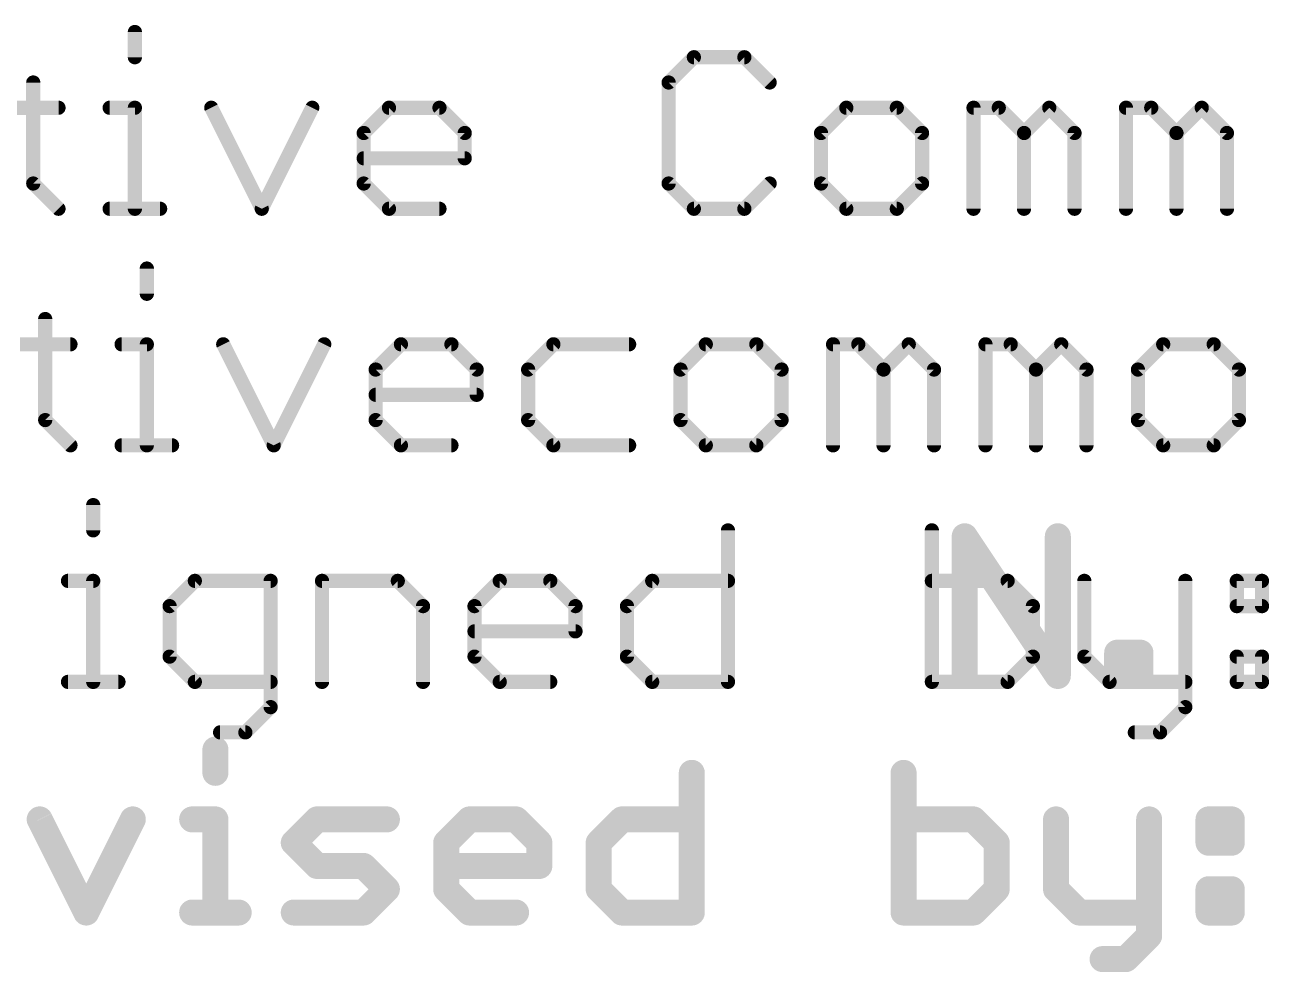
# Model space of a CAD drawing. Extents: x 0 to 108, y -18 to 20.
# Drawn here: x 37.55 to 50.91, y -18.28 to -8.11 of the extents above; entities that cross this region are included whole.
import ezdxf

# ---------------------------------------------------------------- set-up
doc = ezdxf.new("R2010")
doc.units = 0
doc.layers.add('51', color=53, linetype='CONTINUOUS')

msp = doc.modelspace()

# ---------------------------------------------------------------- linework, layer by layer
at = {"layer": '51'}
for points, const_width in [([(38.7262, -8.1856), (38.7262, -8.4568)], 0.1524), ([(44.7291, -8.4568), (44.458, -8.728)], 0.1524), ([(45.2715, -8.4568), (44.7291, -8.4568)], 0.1524), ([(45.5426, -8.728), (45.2715, -8.4568)], 0.1524), ([(37.6348, -8.728), (37.6348, -9.8126)], 0.1524), ([(44.458, -8.728), (44.458, -9.8126)], 0.1524), ([(37.3636, -8.9991), (37.906, -8.9991)], 0.1524), ([(38.4551, -8.9991), (38.7262, -8.9991)], 0.1524), ([(38.7262, -8.9991), (38.7262, -10.0838)], 0.1524), ([(39.5465, -8.9991), (40.0888, -10.0838)], 0.1524), ([(40.0888, -10.0838), (40.6312, -8.9991)], 0.1524), ([(41.1837, -9.2703), (41.4548, -8.9991)], 0.1524), ([(41.4548, -8.9991), (41.9972, -8.9991)], 0.1524), ([(41.9972, -8.9991), (42.2683, -9.2703)], 0.1524), ([(46.3663, -8.9991), (46.0951, -9.2703)], 0.1524), ([(46.9086, -8.9991), (46.3663, -8.9991)], 0.1524), ([(47.1798, -9.2703), (46.9086, -8.9991)], 0.1524), ([(47.7323, -10.0838), (47.7323, -8.9991)], 0.1524), ([(47.7323, -8.9991), (48.0035, -8.9991)], 0.1524), ([(48.0035, -8.9991), (48.2746, -9.2703)], 0.1524), ([(48.2746, -9.2703), (48.5458, -8.9991)], 0.1524), ([(48.5458, -8.9991), (48.817, -9.2703)], 0.1524), ([(49.3695, -10.0838), (49.3695, -8.9991)], 0.1524), ([(49.3695, -8.9991), (49.6406, -8.9991)], 0.1524), ([(49.6406, -8.9991), (49.9118, -9.2703)], 0.1524), ([(49.9118, -9.2703), (50.1829, -8.9991)], 0.1524), ([(50.1829, -8.9991), (50.4541, -9.2703)], 0.1524), ([(41.1837, -9.8126), (41.1837, -9.2703)], 0.1524), ([(42.2683, -9.2703), (42.2683, -9.5415)], 0.1524), ([(46.0951, -9.2703), (46.0951, -9.8126)], 0.1524), ([(47.1798, -9.8126), (47.1798, -9.2703)], 0.1524), ([(48.2746, -9.2703), (48.2746, -10.0838)], 0.1524), ([(48.817, -9.2703), (48.817, -10.0838)], 0.1524), ([(49.9118, -9.2703), (49.9118, -10.0838)], 0.1524), ([(50.4541, -9.2703), (50.4541, -10.0838)], 0.1524), ([(42.2683, -9.5415), (41.1837, -9.5415)], 0.1524), ([(37.6348, -9.8126), (37.906, -10.0838)], 0.1524), ([(41.4548, -10.0838), (41.1837, -9.8126)], 0.1524), ([(44.458, -9.8126), (44.7291, -10.0838)], 0.1524), ([(45.2715, -10.0838), (45.5426, -9.8126)], 0.1524), ([(46.0951, -9.8126), (46.3663, -10.0838)], 0.1524), ([(46.9086, -10.0838), (47.1798, -9.8126)], 0.1524), ([(38.4551, -10.0838), (38.9974, -10.0838)], 0.1524), ([(41.9972, -10.0838), (41.4548, -10.0838)], 0.1524), ([(44.7291, -10.0838), (45.2715, -10.0838)], 0.1524), ([(46.3663, -10.0838), (46.9086, -10.0838)], 0.1524), ([(38.8546, -10.7256), (38.8546, -10.9968)], 0.1524), ([(37.7632, -11.268), (37.7632, -12.3526)], 0.1524), ([(37.492, -11.5391), (38.0344, -11.5391)], 0.1524), ([(38.5835, -11.5391), (38.8546, -11.5391)], 0.1524), ([(38.8546, -11.5391), (38.8546, -12.6238)], 0.1524), ([(39.6749, -11.5391), (40.2172, -12.6238)], 0.1524), ([(40.2172, -12.6238), (40.7596, -11.5391)], 0.1524), ([(41.3121, -11.8103), (41.5832, -11.5391)], 0.1524), ([(41.5832, -11.5391), (42.1256, -11.5391)], 0.1524), ([(42.1256, -11.5391), (42.3967, -11.8103)], 0.1524), ([(43.2204, -11.5391), (42.9492, -11.8103)], 0.1524), ([(44.0339, -11.5391), (43.2204, -11.5391)], 0.1524), ([(44.8576, -11.5391), (44.5864, -11.8103)], 0.1524), ([(45.3999, -11.5391), (44.8576, -11.5391)], 0.1524), ([(45.671, -11.8103), (45.3999, -11.5391)], 0.1524), ([(46.2235, -12.6238), (46.2235, -11.5391)], 0.1524), ([(46.2235, -11.5391), (46.4947, -11.5391)], 0.1524), ([(46.4947, -11.5391), (46.7659, -11.8103)], 0.1524), ([(46.7659, -11.8103), (47.037, -11.5391)], 0.1524), ([(47.037, -11.5391), (47.3082, -11.8103)], 0.1524), ([(47.8607, -12.6238), (47.8607, -11.5391)], 0.1524), ([(47.8607, -11.5391), (48.1319, -11.5391)], 0.1524), ([(48.1319, -11.5391), (48.403, -11.8103)], 0.1524), ([(48.403, -11.8103), (48.6742, -11.5391)], 0.1524), ([(48.6742, -11.5391), (48.9454, -11.8103)], 0.1524), ([(49.769, -11.5391), (49.4979, -11.8103)], 0.1524), ([(50.3114, -11.5391), (49.769, -11.5391)], 0.1524), ([(50.5825, -11.8103), (50.3114, -11.5391)], 0.1524), ([(41.3121, -12.3526), (41.3121, -11.8103)], 0.1524), ([(42.3967, -11.8103), (42.3967, -12.0815)], 0.1524), ([(42.9492, -11.8103), (42.9492, -12.3526)], 0.1524), ([(44.5864, -11.8103), (44.5864, -12.3526)], 0.1524), ([(45.671, -12.3526), (45.671, -11.8103)], 0.1524), ([(46.7659, -11.8103), (46.7659, -12.6238)], 0.1524), ([(47.3082, -11.8103), (47.3082, -12.6238)], 0.1524), ([(48.403, -11.8103), (48.403, -12.6238)], 0.1524), ([(48.9454, -11.8103), (48.9454, -12.6238)], 0.1524), ([(49.4979, -11.8103), (49.4979, -12.3526)], 0.1524), ([(50.5825, -12.3526), (50.5825, -11.8103)], 0.1524), ([(42.3967, -12.0815), (41.3121, -12.0815)], 0.1524), ([(37.7632, -12.3526), (38.0344, -12.6238)], 0.1524), ([(41.5832, -12.6238), (41.3121, -12.3526)], 0.1524), ([(42.9492, -12.3526), (43.2204, -12.6238)], 0.1524), ([(44.5864, -12.3526), (44.8576, -12.6238)], 0.1524), ([(45.3999, -12.6238), (45.671, -12.3526)], 0.1524), ([(49.4979, -12.3526), (49.769, -12.6238)], 0.1524), ([(50.3114, -12.6238), (50.5825, -12.3526)], 0.1524), ([(38.5835, -12.6238), (39.1258, -12.6238)], 0.1524), ([(42.1256, -12.6238), (41.5832, -12.6238)], 0.1524), ([(43.2204, -12.6238), (44.0339, -12.6238)], 0.1524), ([(44.8576, -12.6238), (45.3999, -12.6238)], 0.1524), ([(49.769, -12.6238), (50.3114, -12.6238)], 0.1524), ([(38.2788, -13.2656), (38.2788, -13.5368)], 0.1524), ([(45.0952, -13.5368), (45.0952, -15.1638)], 0.1524), ([(47.2849, -13.5368), (47.2849, -15.1638)], 0.1524), ([(47.6377, -15.1003), (47.6377, -13.6004)], 0.2794), ([(47.6377, -13.6004), (48.6376, -15.1003)], 0.2794), ([(48.6376, -15.1003), (48.6376, -13.6004)], 0.2794), ([(38.0077, -14.0791), (38.2788, -14.0791)], 0.1524), ([(38.2788, -14.0791), (38.2788, -15.1638)], 0.1524), ([(39.3703, -14.0791), (39.0991, -14.3503)], 0.1524), ([(40.1838, -14.0791), (39.3703, -14.0791)], 0.1524), ([(40.1838, -15.435), (40.1838, -14.0791)], 0.1524), ([(40.7363, -15.1638), (40.7363, -14.0791)], 0.1524), ([(40.7363, -14.0791), (41.5498, -14.0791)], 0.1524), ([(41.5498, -14.0791), (41.8209, -14.3503)], 0.1524), ([(42.3734, -14.3503), (42.6446, -14.0791)], 0.1524), ([(42.6446, -14.0791), (43.1869, -14.0791)], 0.1524), ([(43.1869, -14.0791), (43.4581, -14.3503)], 0.1524), ([(44.0106, -14.3503), (44.2817, -14.0791)], 0.1524), ([(44.2817, -14.0791), (45.0952, -14.0791)], 0.1524), ([(48.0984, -14.0791), (47.2849, -14.0791)], 0.1524), ([(48.3695, -14.3503), (48.0984, -14.0791)], 0.1524), ([(48.922, -14.0791), (48.922, -14.8926)], 0.1524), ([(50.0067, -14.0791), (50.0067, -15.435)], 0.1524), ([(50.5592, -14.0791), (50.8304, -14.0791)], 0.1524), ([(50.5592, -14.3503), (50.5592, -14.0791)], 0.1524), ([(50.8304, -14.0791), (50.8304, -14.3503)], 0.1524), ([(39.0991, -14.3503), (39.0991, -14.8926)], 0.1524), ([(41.8209, -14.3503), (41.8209, -15.1638)], 0.1524), ([(42.3734, -14.8926), (42.3734, -14.3503)], 0.1524), ([(43.4581, -14.3503), (43.4581, -14.6215)], 0.1524), ([(44.0106, -14.8926), (44.0106, -14.3503)], 0.1524), ([(48.3695, -14.8926), (48.3695, -14.3503)], 0.1524), ([(50.8304, -14.3503), (50.5592, -14.3503)], 0.1524), ([(43.4581, -14.6215), (42.3734, -14.6215)], 0.1524), ([(39.0991, -14.8926), (39.3703, -15.1638)], 0.1524), ([(42.6446, -15.1638), (42.3734, -14.8926)], 0.1524), ([(44.2817, -15.1638), (44.0106, -14.8926)], 0.1524), ([(48.0984, -15.1638), (48.3695, -14.8926)], 0.1524), ([(48.922, -14.8926), (49.1932, -15.1638)], 0.1524), ([(49.2749, -15.1003), (49.2749, -14.8503)], 0.2794), ([(49.2749, -14.8503), (49.5248, -14.8503)], 0.2794), ([(49.5248, -14.8503), (49.5248, -15.1003)], 0.2794), ([(50.5592, -14.8926), (50.8304, -14.8926)], 0.1524), ([(50.5592, -15.1638), (50.5592, -14.8926)], 0.1524), ([(50.8304, -14.8926), (50.8304, -15.1638)], 0.1524), ([(49.5248, -15.1003), (49.2749, -15.1003)], 0.2794), ([(38.0077, -15.1638), (38.55, -15.1638)], 0.1524), ([(39.3703, -15.1638), (40.1838, -15.1638)], 0.1524), ([(43.1869, -15.1638), (42.6446, -15.1638)], 0.1524), ([(45.0952, -15.1638), (44.2817, -15.1638)], 0.1524), ([(47.2849, -15.1638), (48.0984, -15.1638)], 0.1524), ([(49.1932, -15.1638), (50.0067, -15.1638)], 0.1524), ([(50.8304, -15.1638), (50.5592, -15.1638)], 0.1524), ([(39.9126, -15.7061), (40.1838, -15.435)], 0.1524), ([(50.0067, -15.435), (49.7355, -15.7061)], 0.1524), ([(39.6414, -15.7061), (39.9126, -15.7061)], 0.1524), ([(49.7355, -15.7061), (49.4644, -15.7061)], 0.1524), ([(39.5911, -15.8904), (39.5911, -16.1404)], 0.2794), ([(44.7068, -16.1404), (44.7068, -17.6403)], 0.2794), ([(46.9812, -16.1404), (46.9812, -17.6403)], 0.2794), ([(37.704, -16.6404), (38.204, -17.6403)], 0.2794), ([(38.204, -17.6403), (38.7039, -16.6404)], 0.2794), ([(39.3412, -16.6404), (39.5911, -16.6404)], 0.2794), ([(39.5911, -16.6404), (39.5911, -17.6403)], 0.2794), ([(40.4326, -16.8904), (40.6826, -16.6404)], 0.2794), ([(40.6826, -16.6404), (41.4325, -16.6404)], 0.2794), ([(42.0698, -16.8904), (42.3197, -16.6404)], 0.2794), ([(42.3197, -16.6404), (42.8197, -16.6404)], 0.2794), ([(42.8197, -16.6404), (43.0697, -16.8904)], 0.2794), ([(43.7069, -16.8904), (43.9569, -16.6404)], 0.2794), ([(43.9569, -16.6404), (44.7068, -16.6404)], 0.2794), ([(47.7312, -16.6404), (46.9812, -16.6404)], 0.2794), ([(47.9811, -16.8904), (47.7312, -16.6404)], 0.2794), ([(48.6184, -16.6404), (48.6184, -17.3903)], 0.2794), ([(49.6183, -16.6404), (49.6183, -17.8903)], 0.2794), ([(50.2555, -16.6404), (50.5055, -16.6404)], 0.2794), ([(50.2555, -16.8904), (50.2555, -16.6404)], 0.2794), ([(50.5055, -16.6404), (50.5055, -16.8904)], 0.2794), ([(40.6826, -17.1403), (40.4326, -16.8904)], 0.2794), ([(42.0698, -17.3903), (42.0698, -16.8904)], 0.2794), ([(43.0697, -16.8904), (43.0697, -17.1403)], 0.2794), ([(43.7069, -17.3903), (43.7069, -16.8904)], 0.2794), ([(47.9811, -17.3903), (47.9811, -16.8904)], 0.2794), ([(50.5055, -16.8904), (50.2555, -16.8904)], 0.2794), ([(41.1825, -17.1403), (40.6826, -17.1403)], 0.2794), ([(41.4325, -17.3903), (41.1825, -17.1403)], 0.2794), ([(43.0697, -17.1403), (42.0698, -17.1403)], 0.2794), ([(41.1825, -17.6403), (41.4325, -17.3903)], 0.2794), ([(42.3197, -17.6403), (42.0698, -17.3903)], 0.2794), ([(43.9569, -17.6403), (43.7069, -17.3903)], 0.2794), ([(47.7312, -17.6403), (47.9811, -17.3903)], 0.2794), ([(48.6184, -17.3903), (48.8684, -17.6403)], 0.2794), ([(50.2555, -17.3903), (50.5055, -17.3903)], 0.2794), ([(50.2555, -17.6403), (50.2555, -17.3903)], 0.2794), ([(50.5055, -17.3903), (50.5055, -17.6403)], 0.2794), ([(39.3412, -17.6403), (39.8411, -17.6403)], 0.2794), ([(40.4326, -17.6403), (41.1825, -17.6403)], 0.2794), ([(42.8197, -17.6403), (42.3197, -17.6403)], 0.2794), ([(44.7068, -17.6403), (43.9569, -17.6403)], 0.2794), ([(46.9812, -17.6403), (47.7312, -17.6403)], 0.2794), ([(48.8684, -17.6403), (49.6183, -17.6403)], 0.2794), ([(50.5055, -17.6403), (50.2555, -17.6403)], 0.2794), ([(49.6183, -17.8903), (49.3683, -18.1403)], 0.2794), ([(49.3683, -18.1403), (49.1183, -18.1403)], 0.2794)]:
    msp.add_lwpolyline(points, dxfattribs=dict(at, const_width=const_width))
for points, const_width in [([(38.7643, -8.1856, 1), (38.6881, -8.1856)], 0.0762), ([(44.7291, -8.4187, 1), (44.7291, -8.4949)], 0.0762), ([(44.7561, -8.4838, 1), (44.7022, -8.4299)], 0.0762), ([(45.2984, -8.4299, 1), (45.2445, -8.4838)], 0.0762), ([(45.2715, -8.4949, 1), (45.2715, -8.4187)], 0.0762), ([(38.6881, -8.4568, 1), (38.7643, -8.4568)], 0.0762), ([(37.6729, -8.728, 1), (37.5967, -8.728)], 0.0762), ([(44.431, -8.701, 1), (44.4849, -8.7549)], 0.0762), ([(44.4961, -8.728, 1), (44.4199, -8.728)], 0.0762), ([(45.5157, -8.7549, 1), (45.5696, -8.701)], 0.0762), ([(37.906, -9.0372, 1), (37.906, -8.961)], 0.0762), ([(38.4551, -8.961, 1), (38.4551, -9.0372)], 0.0762), ([(38.7643, -8.9991, 1), (38.6881, -8.9991)], 0.0762), ([(38.7262, -9.0372, 1), (38.7262, -8.961)], 0.0762), ([(39.5806, -8.9821, 1), (39.5124, -9.0162)], 0.0762), ([(40.6652, -9.0162, 1), (40.5971, -8.9821)], 0.0762), ([(41.4548, -8.961, 1), (41.4548, -9.0372)], 0.0762), ([(41.4818, -9.0261, 1), (41.4279, -8.9722)], 0.0762), ([(42.0241, -8.9722, 1), (41.9702, -9.0261)], 0.0762), ([(41.9972, -9.0372, 1), (41.9972, -8.961)], 0.0762), ([(46.3663, -8.961, 1), (46.3663, -9.0372)], 0.0762), ([(46.3932, -9.0261, 1), (46.3394, -8.9722)], 0.0762), ([(46.9356, -8.9722, 1), (46.8817, -9.0261)], 0.0762), ([(46.9086, -9.0372, 1), (46.9086, -8.961)], 0.0762), ([(47.7704, -8.9991, 1), (47.6942, -8.9991)], 0.0762), ([(47.7323, -8.961, 1), (47.7323, -9.0372)], 0.0762), ([(48.0304, -8.9722, 1), (47.9765, -9.0261)], 0.0762), ([(48.0035, -9.0372, 1), (48.0035, -8.961)], 0.0762), ([(48.5727, -8.9722, 1), (48.5188, -9.0261)], 0.0762), ([(48.5727, -9.0261, 1), (48.5188, -8.9722)], 0.0762), ([(49.4076, -8.9991, 1), (49.3314, -8.9991)], 0.0762), ([(49.3695, -8.961, 1), (49.3695, -9.0372)], 0.0762), ([(49.6676, -8.9722, 1), (49.6137, -9.0261)], 0.0762), ([(49.6406, -9.0372, 1), (49.6406, -8.961)], 0.0762), ([(50.2099, -8.9722, 1), (50.156, -9.0261)], 0.0762), ([(50.2099, -9.0261, 1), (50.156, -8.9722)], 0.0762), ([(41.2218, -9.2703, 1), (41.1456, -9.2703)], 0.0762), ([(41.1567, -9.2434, 1), (41.2106, -9.2972)], 0.0762), ([(42.3064, -9.2703, 1), (42.2302, -9.2703)], 0.0762), ([(42.2414, -9.2972, 1), (42.2953, -9.2434)], 0.0762), ([(46.1332, -9.2703, 1), (46.057, -9.2703)], 0.0762), ([(46.0682, -9.2434, 1), (46.1221, -9.2972)], 0.0762), ([(47.2179, -9.2703, 1), (47.1417, -9.2703)], 0.0762), ([(47.1529, -9.2972, 1), (47.2067, -9.2434)], 0.0762), ([(48.3127, -9.2703, 1), (48.2365, -9.2703)], 0.0762), ([(48.2477, -9.2434, 1), (48.3016, -9.2972)], 0.0762), ([(48.2477, -9.2972, 1), (48.3016, -9.2434)], 0.0762), ([(48.8551, -9.2703, 1), (48.7789, -9.2703)], 0.0762), ([(48.79, -9.2972, 1), (48.8439, -9.2434)], 0.0762), ([(49.9499, -9.2703, 1), (49.8737, -9.2703)], 0.0762), ([(49.8848, -9.2434, 1), (49.9387, -9.2972)], 0.0762), ([(49.8848, -9.2972, 1), (49.9387, -9.2434)], 0.0762), ([(50.4922, -9.2703, 1), (50.416, -9.2703)], 0.0762), ([(50.4272, -9.2972, 1), (50.4811, -9.2434)], 0.0762), ([(41.1837, -9.5034, 1), (41.1837, -9.5796)], 0.0762), ([(42.2683, -9.5796, 1), (42.2683, -9.5034)], 0.0762), ([(42.2302, -9.5415, 1), (42.3064, -9.5415)], 0.0762), ([(37.6617, -9.7857, 1), (37.6079, -9.8396)], 0.0762), ([(41.2106, -9.7857, 1), (41.1567, -9.8396)], 0.0762), ([(44.4849, -9.7857, 1), (44.431, -9.8396)], 0.0762), ([(45.5696, -9.8396, 1), (45.5157, -9.7857)], 0.0762), ([(46.1221, -9.7857, 1), (46.0682, -9.8396)], 0.0762), ([(47.2067, -9.8396, 1), (47.1529, -9.7857)], 0.0762), ([(37.5967, -9.8126, 1), (37.6729, -9.8126)], 0.0762), ([(41.1456, -9.8126, 1), (41.2218, -9.8126)], 0.0762), ([(44.4199, -9.8126, 1), (44.4961, -9.8126)], 0.0762), ([(46.057, -9.8126, 1), (46.1332, -9.8126)], 0.0762), ([(47.1417, -9.8126, 1), (47.2179, -9.8126)], 0.0762), ([(37.879, -10.1107, 1), (37.9329, -10.0569)], 0.0762), ([(38.4551, -10.0457, 1), (38.4551, -10.1219)], 0.0762), ([(38.9974, -10.1219, 1), (38.9974, -10.0457)], 0.0762), ([(41.4548, -10.0457, 1), (41.4548, -10.1219)], 0.0762), ([(41.4279, -10.1107, 1), (41.4818, -10.0569)], 0.0762), ([(41.9972, -10.1219, 1), (41.9972, -10.0457)], 0.0762), ([(44.7291, -10.0457, 1), (44.7291, -10.1219)], 0.0762), ([(44.7022, -10.1107, 1), (44.7561, -10.0569)], 0.0762), ([(45.2445, -10.0569, 1), (45.2984, -10.1107)], 0.0762), ([(45.2715, -10.1219, 1), (45.2715, -10.0457)], 0.0762), ([(46.3663, -10.0457, 1), (46.3663, -10.1219)], 0.0762), ([(46.3394, -10.1107, 1), (46.3932, -10.0569)], 0.0762), ([(46.8817, -10.0569, 1), (46.9356, -10.1107)], 0.0762), ([(46.9086, -10.1219, 1), (46.9086, -10.0457)], 0.0762), ([(38.6881, -10.0838, 1), (38.7643, -10.0838)], 0.0762), ([(40.0548, -10.0668, 1), (40.1229, -10.1008)], 0.0762), ([(40.0548, -10.1008, 1), (40.1229, -10.0668)], 0.0762), ([(47.6942, -10.0838, 1), (47.7704, -10.0838)], 0.0762), ([(48.2365, -10.0838, 1), (48.3127, -10.0838)], 0.0762), ([(48.7789, -10.0838, 1), (48.8551, -10.0838)], 0.0762), ([(49.3314, -10.0838, 1), (49.4076, -10.0838)], 0.0762), ([(49.8737, -10.0838, 1), (49.9499, -10.0838)], 0.0762), ([(50.416, -10.0838, 1), (50.4922, -10.0838)], 0.0762), ([(38.8927, -10.7256, 1), (38.8165, -10.7256)], 0.0762), ([(38.8165, -10.9968, 1), (38.8927, -10.9968)], 0.0762), ([(37.8013, -11.268, 1), (37.7251, -11.268)], 0.0762), ([(38.0344, -11.5772, 1), (38.0344, -11.501)], 0.0762), ([(38.5835, -11.501, 1), (38.5835, -11.5772)], 0.0762), ([(38.8927, -11.5391, 1), (38.8165, -11.5391)], 0.0762), ([(38.8546, -11.5772, 1), (38.8546, -11.501)], 0.0762), ([(39.709, -11.5221, 1), (39.6408, -11.5562)], 0.0762), ([(40.7937, -11.5562, 1), (40.7255, -11.5221)], 0.0762), ([(41.5832, -11.501, 1), (41.5832, -11.5772)], 0.0762), ([(41.6102, -11.5661, 1), (41.5563, -11.5122)], 0.0762), ([(42.1525, -11.5122, 1), (42.0986, -11.5661)], 0.0762), ([(42.1256, -11.5772, 1), (42.1256, -11.501)], 0.0762), ([(43.2204, -11.501, 1), (43.2204, -11.5772)], 0.0762), ([(43.2473, -11.5661, 1), (43.1935, -11.5122)], 0.0762), ([(44.0339, -11.5772, 1), (44.0339, -11.501)], 0.0762), ([(44.8576, -11.501, 1), (44.8576, -11.5772)], 0.0762), ([(44.8845, -11.5661, 1), (44.8306, -11.5122)], 0.0762), ([(45.4268, -11.5122, 1), (45.3729, -11.5661)], 0.0762), ([(45.3999, -11.5772, 1), (45.3999, -11.501)], 0.0762), ([(46.2616, -11.5391, 1), (46.1854, -11.5391)], 0.0762), ([(46.2235, -11.501, 1), (46.2235, -11.5772)], 0.0762), ([(46.5216, -11.5122, 1), (46.4678, -11.5661)], 0.0762), ([(46.4947, -11.5772, 1), (46.4947, -11.501)], 0.0762), ([(47.064, -11.5122, 1), (47.0101, -11.5661)], 0.0762), ([(47.064, -11.5661, 1), (47.0101, -11.5122)], 0.0762), ([(47.8988, -11.5391, 1), (47.8226, -11.5391)], 0.0762), ([(47.8607, -11.501, 1), (47.8607, -11.5772)], 0.0762), ([(48.1588, -11.5122, 1), (48.1049, -11.5661)], 0.0762), ([(48.1319, -11.5772, 1), (48.1319, -11.501)], 0.0762), ([(48.7011, -11.5122, 1), (48.6473, -11.5661)], 0.0762), ([(48.7011, -11.5661, 1), (48.6473, -11.5122)], 0.0762), ([(49.769, -11.501, 1), (49.769, -11.5772)], 0.0762), ([(49.796, -11.5661, 1), (49.7421, -11.5122)], 0.0762), ([(50.3383, -11.5122, 1), (50.2844, -11.5661)], 0.0762), ([(50.3114, -11.5772, 1), (50.3114, -11.501)], 0.0762), ([(41.3502, -11.8103, 1), (41.274, -11.8103)], 0.0762), ([(41.2851, -11.7834, 1), (41.339, -11.8372)], 0.0762), ([(42.4348, -11.8103, 1), (42.3586, -11.8103)], 0.0762), ([(42.3698, -11.8372, 1), (42.4237, -11.7834)], 0.0762), ([(42.9873, -11.8103, 1), (42.9111, -11.8103)], 0.0762), ([(42.9223, -11.7834, 1), (42.9762, -11.8372)], 0.0762), ([(44.6245, -11.8103, 1), (44.5483, -11.8103)], 0.0762), ([(44.5594, -11.7834, 1), (44.6133, -11.8372)], 0.0762), ([(45.7091, -11.8103, 1), (45.6329, -11.8103)], 0.0762), ([(45.6441, -11.8372, 1), (45.698, -11.7834)], 0.0762), ([(46.804, -11.8103, 1), (46.7278, -11.8103)], 0.0762), ([(46.7389, -11.7834, 1), (46.7928, -11.8372)], 0.0762), ([(46.7389, -11.8372, 1), (46.7928, -11.7834)], 0.0762), ([(47.3463, -11.8103, 1), (47.2701, -11.8103)], 0.0762), ([(47.2813, -11.8372, 1), (47.3351, -11.7834)], 0.0762), ([(48.4411, -11.8103, 1), (48.3649, -11.8103)], 0.0762), ([(48.3761, -11.7834, 1), (48.43, -11.8372)], 0.0762), ([(48.3761, -11.8372, 1), (48.43, -11.7834)], 0.0762), ([(48.9835, -11.8103, 1), (48.9073, -11.8103)], 0.0762), ([(48.9184, -11.8372, 1), (48.9723, -11.7834)], 0.0762), ([(49.536, -11.8103, 1), (49.4598, -11.8103)], 0.0762), ([(49.4709, -11.7834, 1), (49.5248, -11.8372)], 0.0762), ([(50.6206, -11.8103, 1), (50.5444, -11.8103)], 0.0762), ([(50.5556, -11.8372, 1), (50.6095, -11.7834)], 0.0762), ([(41.3121, -12.0434, 1), (41.3121, -12.1196)], 0.0762), ([(42.3967, -12.1196, 1), (42.3967, -12.0434)], 0.0762), ([(42.3586, -12.0815, 1), (42.4348, -12.0815)], 0.0762), ([(37.7901, -12.3257, 1), (37.7363, -12.3796)], 0.0762), ([(41.339, -12.3257, 1), (41.2851, -12.3796)], 0.0762), ([(42.9762, -12.3257, 1), (42.9223, -12.3796)], 0.0762), ([(44.6133, -12.3257, 1), (44.5594, -12.3796)], 0.0762), ([(45.698, -12.3796, 1), (45.6441, -12.3257)], 0.0762), ([(49.5248, -12.3257, 1), (49.4709, -12.3796)], 0.0762), ([(50.6095, -12.3796, 1), (50.5556, -12.3257)], 0.0762), ([(37.7251, -12.3526, 1), (37.8013, -12.3526)], 0.0762), ([(41.274, -12.3526, 1), (41.3502, -12.3526)], 0.0762), ([(42.9111, -12.3526, 1), (42.9873, -12.3526)], 0.0762), ([(44.5483, -12.3526, 1), (44.6245, -12.3526)], 0.0762), ([(45.6329, -12.3526, 1), (45.7091, -12.3526)], 0.0762), ([(49.4598, -12.3526, 1), (49.536, -12.3526)], 0.0762), ([(50.5444, -12.3526, 1), (50.6206, -12.3526)], 0.0762), ([(38.0074, -12.6507, 1), (38.0613, -12.5969)], 0.0762), ([(38.5835, -12.5857, 1), (38.5835, -12.6619)], 0.0762), ([(39.1258, -12.6619, 1), (39.1258, -12.5857)], 0.0762), ([(41.5832, -12.5857, 1), (41.5832, -12.6619)], 0.0762), ([(41.5563, -12.6507, 1), (41.6102, -12.5969)], 0.0762), ([(42.1256, -12.6619, 1), (42.1256, -12.5857)], 0.0762), ([(43.2204, -12.5857, 1), (43.2204, -12.6619)], 0.0762), ([(43.1935, -12.6507, 1), (43.2473, -12.5969)], 0.0762), ([(44.0339, -12.6619, 1), (44.0339, -12.5857)], 0.0762), ([(44.8576, -12.5857, 1), (44.8576, -12.6619)], 0.0762), ([(44.8306, -12.6507, 1), (44.8845, -12.5969)], 0.0762), ([(45.3729, -12.5969, 1), (45.4268, -12.6507)], 0.0762), ([(45.3999, -12.6619, 1), (45.3999, -12.5857)], 0.0762), ([(49.769, -12.5857, 1), (49.769, -12.6619)], 0.0762), ([(49.7421, -12.6507, 1), (49.796, -12.5969)], 0.0762), ([(50.2844, -12.5969, 1), (50.3383, -12.6507)], 0.0762), ([(50.3114, -12.6619, 1), (50.3114, -12.5857)], 0.0762), ([(38.8165, -12.6238, 1), (38.8927, -12.6238)], 0.0762), ([(40.1832, -12.6068, 1), (40.2513, -12.6408)], 0.0762), ([(40.1832, -12.6408, 1), (40.2513, -12.6068)], 0.0762), ([(46.1854, -12.6238, 1), (46.2616, -12.6238)], 0.0762), ([(46.7278, -12.6238, 1), (46.804, -12.6238)], 0.0762), ([(47.2701, -12.6238, 1), (47.3463, -12.6238)], 0.0762), ([(47.8226, -12.6238, 1), (47.8988, -12.6238)], 0.0762), ([(48.3649, -12.6238, 1), (48.4411, -12.6238)], 0.0762), ([(48.9073, -12.6238, 1), (48.9835, -12.6238)], 0.0762), ([(38.3169, -13.2656, 1), (38.2407, -13.2656)], 0.0762), ([(45.1333, -13.5368, 1), (45.0571, -13.5368)], 0.0762), ([(47.323, -13.5368, 1), (47.2468, -13.5368)], 0.0762), ([(47.7076, -13.6004, 1), (47.5678, -13.6004)], 0.1397), ([(47.6958, -13.5617, 1), (47.5796, -13.6392)], 0.1397), ([(48.7075, -13.6004, 1), (48.5678, -13.6004)], 0.1397), ([(38.2407, -13.5368, 1), (38.3169, -13.5368)], 0.0762), ([(38.0077, -14.041, 1), (38.0077, -14.1172)], 0.0762), ([(38.3169, -14.0791, 1), (38.2407, -14.0791)], 0.0762), ([(38.2788, -14.1172, 1), (38.2788, -14.041)], 0.0762), ([(39.3703, -14.041, 1), (39.3703, -14.1172)], 0.0762), ([(39.3972, -14.1061, 1), (39.3433, -14.0522)], 0.0762), ([(40.2219, -14.0791, 1), (40.1457, -14.0791)], 0.0762), ([(40.1838, -14.1172, 1), (40.1838, -14.041)], 0.0762), ([(40.7744, -14.0791, 1), (40.6982, -14.0791)], 0.0762), ([(40.7363, -14.041, 1), (40.7363, -14.1172)], 0.0762), ([(41.5767, -14.0522, 1), (41.5228, -14.1061)], 0.0762), ([(41.5498, -14.1172, 1), (41.5498, -14.041)], 0.0762), ([(42.6446, -14.041, 1), (42.6446, -14.1172)], 0.0762), ([(42.6715, -14.1061, 1), (42.6176, -14.0522)], 0.0762), ([(43.2139, -14.0522, 1), (43.16, -14.1061)], 0.0762), ([(43.1869, -14.1172, 1), (43.1869, -14.041)], 0.0762), ([(44.2817, -14.041, 1), (44.2817, -14.1172)], 0.0762), ([(44.3087, -14.1061, 1), (44.2548, -14.0522)], 0.0762), ([(45.0952, -14.1172, 1), (45.0952, -14.041)], 0.0762), ([(47.2849, -14.041, 1), (47.2849, -14.1172)], 0.0762), ([(48.1253, -14.0522, 1), (48.0714, -14.1061)], 0.0762), ([(48.0984, -14.1172, 1), (48.0984, -14.041)], 0.0762), ([(48.9601, -14.0791, 1), (48.8839, -14.0791)], 0.0762), ([(50.0448, -14.0791, 1), (49.9686, -14.0791)], 0.0762), ([(50.5592, -14.041, 1), (50.5592, -14.1172)], 0.0762), ([(50.5973, -14.0791, 1), (50.5211, -14.0791)], 0.0762), ([(50.8685, -14.0791, 1), (50.7923, -14.0791)], 0.0762), ([(50.8304, -14.1172, 1), (50.8304, -14.041)], 0.0762), ([(39.1372, -14.3503, 1), (39.061, -14.3503)], 0.0762), ([(39.0722, -14.3234, 1), (39.126, -14.3772)], 0.0762), ([(41.859, -14.3503, 1), (41.7828, -14.3503)], 0.0762), ([(41.794, -14.3772, 1), (41.8479, -14.3234)], 0.0762), ([(42.4115, -14.3503, 1), (42.3353, -14.3503)], 0.0762), ([(42.3465, -14.3234, 1), (42.4004, -14.3772)], 0.0762), ([(43.4962, -14.3503, 1), (43.42, -14.3503)], 0.0762), ([(43.4311, -14.3772, 1), (43.485, -14.3234)], 0.0762), ([(44.0487, -14.3503, 1), (43.9725, -14.3503)], 0.0762), ([(43.9836, -14.3234, 1), (44.0375, -14.3772)], 0.0762), ([(48.4076, -14.3503, 1), (48.3314, -14.3503)], 0.0762), ([(48.3426, -14.3772, 1), (48.3965, -14.3234)], 0.0762), ([(50.5592, -14.3122, 1), (50.5592, -14.3884)], 0.0762), ([(50.8304, -14.3884, 1), (50.8304, -14.3122)], 0.0762), ([(50.5211, -14.3503, 1), (50.5973, -14.3503)], 0.0762), ([(50.7923, -14.3503, 1), (50.8685, -14.3503)], 0.0762), ([(42.3734, -14.5834, 1), (42.3734, -14.6596)], 0.0762), ([(43.4581, -14.6596, 1), (43.4581, -14.5834)], 0.0762), ([(43.42, -14.6215, 1), (43.4962, -14.6215)], 0.0762), ([(39.126, -14.8657, 1), (39.0722, -14.9196)], 0.0762), ([(42.4004, -14.8657, 1), (42.3465, -14.9196)], 0.0762), ([(44.0375, -14.8657, 1), (43.9836, -14.9196)], 0.0762), ([(48.3965, -14.9196, 1), (48.3426, -14.8657)], 0.0762), ([(48.949, -14.8657, 1), (48.8951, -14.9196)], 0.0762), ([(49.3447, -14.8503, 1), (49.205, -14.8503)], 0.1397), ([(49.2749, -14.7805, 1), (49.2749, -14.9202)], 0.1397), ([(49.5947, -14.8503, 1), (49.455, -14.8503)], 0.1397), ([(49.5248, -14.9202, 1), (49.5248, -14.7805)], 0.1397), ([(50.5592, -14.8545, 1), (50.5592, -14.9307)], 0.0762), ([(50.5973, -14.8926, 1), (50.5211, -14.8926)], 0.0762), ([(50.8685, -14.8926, 1), (50.7923, -14.8926)], 0.0762), ([(50.8304, -14.9307, 1), (50.8304, -14.8545)], 0.0762), ([(39.061, -14.8926, 1), (39.1372, -14.8926)], 0.0762), ([(42.3353, -14.8926, 1), (42.4115, -14.8926)], 0.0762), ([(43.9725, -14.8926, 1), (44.0487, -14.8926)], 0.0762), ([(48.3314, -14.8926, 1), (48.4076, -14.8926)], 0.0762), ([(48.8839, -14.8926, 1), (48.9601, -14.8926)], 0.0762), ([(49.2749, -15.0305, 1), (49.2749, -15.1702)], 0.1397), ([(49.5248, -15.1702, 1), (49.5248, -15.0305)], 0.1397), ([(38.0077, -15.1257, 1), (38.0077, -15.2019)], 0.0762), ([(38.55, -15.2019, 1), (38.55, -15.1257)], 0.0762), ([(39.3703, -15.1257, 1), (39.3703, -15.2019)], 0.0762), ([(40.1838, -15.2019, 1), (40.1838, -15.1257)], 0.0762), ([(42.6446, -15.1257, 1), (42.6446, -15.2019)], 0.0762), ([(43.1869, -15.2019, 1), (43.1869, -15.1257)], 0.0762), ([(44.2817, -15.1257, 1), (44.2817, -15.2019)], 0.0762), ([(45.0952, -15.2019, 1), (45.0952, -15.1257)], 0.0762), ([(47.2849, -15.1257, 1), (47.2849, -15.2019)], 0.0762), ([(47.5678, -15.1003, 1), (47.7076, -15.1003)], 0.1397), ([(48.0984, -15.2019, 1), (48.0984, -15.1257)], 0.0762), ([(48.5678, -15.1003, 1), (48.7075, -15.1003)], 0.1397), ([(48.5795, -15.139, 1), (48.6957, -15.0616)], 0.1397), ([(49.1932, -15.1257, 1), (49.1932, -15.2019)], 0.0762), ([(49.205, -15.1003, 1), (49.3447, -15.1003)], 0.1397), ([(49.455, -15.1003, 1), (49.5947, -15.1003)], 0.1397), ([(50.0067, -15.2019, 1), (50.0067, -15.1257)], 0.0762), ([(50.5592, -15.1257, 1), (50.5592, -15.2019)], 0.0762), ([(50.8304, -15.2019, 1), (50.8304, -15.1257)], 0.0762), ([(38.2407, -15.1638, 1), (38.3169, -15.1638)], 0.0762), ([(39.3433, -15.1907, 1), (39.3972, -15.1369)], 0.0762), ([(40.6982, -15.1638, 1), (40.7744, -15.1638)], 0.0762), ([(41.7828, -15.1638, 1), (41.859, -15.1638)], 0.0762), ([(42.6176, -15.1907, 1), (42.6715, -15.1369)], 0.0762), ([(44.2548, -15.1907, 1), (44.3087, -15.1369)], 0.0762), ([(45.0571, -15.1638, 1), (45.1333, -15.1638)], 0.0762), ([(47.2468, -15.1638, 1), (47.323, -15.1638)], 0.0762), ([(48.0714, -15.1369, 1), (48.1253, -15.1907)], 0.0762), ([(49.1663, -15.1907, 1), (49.2201, -15.1369)], 0.0762), ([(50.5211, -15.1638, 1), (50.5973, -15.1638)], 0.0762), ([(50.7923, -15.1638, 1), (50.8685, -15.1638)], 0.0762), ([(40.2107, -15.4619, 1), (40.1568, -15.408)], 0.0762), ([(50.0336, -15.4619, 1), (49.9798, -15.408)], 0.0762), ([(40.1457, -15.435, 1), (40.2219, -15.435)], 0.0762), ([(49.9686, -15.435, 1), (50.0448, -15.435)], 0.0762), ([(39.6414, -15.668, 1), (39.6414, -15.7442)], 0.0762), ([(39.9126, -15.7442, 1), (39.9126, -15.668)], 0.0762), ([(49.4644, -15.668, 1), (49.4644, -15.7442)], 0.0762), ([(49.7355, -15.7442, 1), (49.7355, -15.668)], 0.0762), ([(39.661, -15.8904, 1), (39.5213, -15.8904)], 0.1397), ([(39.8857, -15.6792, 1), (39.9395, -15.7331)], 0.0762), ([(49.7086, -15.6792, 1), (49.7625, -15.7331)], 0.0762), ([(44.7767, -16.1404, 1), (44.637, -16.1404)], 0.1397), ([(47.0511, -16.1404, 1), (46.9114, -16.1404)], 0.1397), ([(39.5213, -16.1404, 1), (39.661, -16.1404)], 0.1397), ([(37.7665, -16.6091, 1), (37.6415, -16.6716)], 0.1397), ([(38.7664, -16.6716, 1), (38.6415, -16.6091)], 0.1397), ([(39.3412, -16.5705, 1), (39.3412, -16.7102)], 0.1397), ([(39.661, -16.6404, 1), (39.5213, -16.6404)], 0.1397), ([(39.5911, -16.7102, 1), (39.5911, -16.5705)], 0.1397), ([(40.6826, -16.5705, 1), (40.6826, -16.7102)], 0.1397), ([(40.732, -16.6898, 1), (40.6332, -16.591)], 0.1397), ([(41.4325, -16.7102, 1), (41.4325, -16.5705)], 0.1397), ([(42.3197, -16.5705, 1), (42.3197, -16.7102)], 0.1397), ([(42.3691, -16.6898, 1), (42.2703, -16.591)], 0.1397), ([(42.8691, -16.591, 1), (42.7703, -16.6898)], 0.1397), ([(42.8197, -16.7102, 1), (42.8197, -16.5705)], 0.1397), ([(43.9569, -16.5705, 1), (43.9569, -16.7102)], 0.1397), ([(44.0063, -16.6898, 1), (43.9075, -16.591)], 0.1397), ([(44.7068, -16.7102, 1), (44.7068, -16.5705)], 0.1397), ([(46.9812, -16.5705, 1), (46.9812, -16.7102)], 0.1397), ([(47.7806, -16.591, 1), (47.6818, -16.6898)], 0.1397), ([(47.7312, -16.7102, 1), (47.7312, -16.5705)], 0.1397), ([(48.6882, -16.6404, 1), (48.5485, -16.6404)], 0.1397), ([(49.6882, -16.6404, 1), (49.5485, -16.6404)], 0.1397), ([(50.2555, -16.5705, 1), (50.2555, -16.7102)], 0.1397), ([(50.3254, -16.6404, 1), (50.1857, -16.6404)], 0.1397), ([(50.5754, -16.6404, 1), (50.4357, -16.6404)], 0.1397), ([(50.5055, -16.7102, 1), (50.5055, -16.5705)], 0.1397), ([(40.482, -16.841, 1), (40.3832, -16.9398)], 0.1397), ([(40.3832, -16.841, 1), (40.482, -16.9398)], 0.1397), ([(42.1396, -16.8904, 1), (41.9999, -16.8904)], 0.1397), ([(42.0204, -16.841, 1), (42.1192, -16.9398)], 0.1397), ([(43.1395, -16.8904, 1), (42.9998, -16.8904)], 0.1397), ([(43.0203, -16.9398, 1), (43.1191, -16.841)], 0.1397), ([(43.7768, -16.8904, 1), (43.6371, -16.8904)], 0.1397), ([(43.6575, -16.841, 1), (43.7563, -16.9398)], 0.1397), ([(48.051, -16.8904, 1), (47.9113, -16.8904)], 0.1397), ([(47.9318, -16.9398, 1), (48.0305, -16.841)], 0.1397), ([(50.2555, -16.8205, 1), (50.2555, -16.9602)], 0.1397), ([(50.1857, -16.8904, 1), (50.3254, -16.8904)], 0.1397), ([(50.4357, -16.8904, 1), (50.5754, -16.8904)], 0.1397), ([(50.5055, -16.9602, 1), (50.5055, -16.8205)], 0.1397), ([(40.6826, -17.0705, 1), (40.6826, -17.2102)], 0.1397), ([(40.6332, -17.1897, 1), (40.732, -17.0909)], 0.1397), ([(41.2319, -17.0909, 1), (41.1332, -17.1897)], 0.1397), ([(41.1825, -17.2102, 1), (41.1825, -17.0705)], 0.1397), ([(42.0698, -17.0705, 1), (42.0698, -17.2102)], 0.1397), ([(42.9998, -17.1403, 1), (43.1395, -17.1403)], 0.1397), ([(43.0697, -17.2102, 1), (43.0697, -17.0705)], 0.1397), ([(41.4819, -17.4397, 1), (41.3831, -17.3409)], 0.1397), ([(41.3831, -17.4397, 1), (41.4819, -17.3409)], 0.1397), ([(41.9999, -17.3903, 1), (42.1396, -17.3903)], 0.1397), ([(42.1192, -17.3409, 1), (42.0204, -17.4397)], 0.1397), ([(43.7563, -17.3409, 1), (43.6575, -17.4397)], 0.1397), ([(43.6371, -17.3903, 1), (43.7768, -17.3903)], 0.1397), ([(47.9113, -17.3903, 1), (48.051, -17.3903)], 0.1397), ([(48.0305, -17.4397, 1), (47.9318, -17.3409)], 0.1397), ([(48.5485, -17.3903, 1), (48.6882, -17.3903)], 0.1397), ([(48.6678, -17.3409, 1), (48.569, -17.4397)], 0.1397), ([(50.2555, -17.3205, 1), (50.2555, -17.4602)], 0.1397), ([(50.3254, -17.3903, 1), (50.1857, -17.3903)], 0.1397), ([(50.5754, -17.3903, 1), (50.4357, -17.3903)], 0.1397), ([(50.5055, -17.4602, 1), (50.5055, -17.3205)], 0.1397), ([(39.3412, -17.5705, 1), (39.3412, -17.7101)], 0.1397), ([(39.8411, -17.7101, 1), (39.8411, -17.5705)], 0.1397), ([(40.4326, -17.5705, 1), (40.4326, -17.7101)], 0.1397), ([(41.1825, -17.7101, 1), (41.1825, -17.5705)], 0.1397), ([(42.3197, -17.5705, 1), (42.3197, -17.7101)], 0.1397), ([(42.8197, -17.7101, 1), (42.8197, -17.5705)], 0.1397), ([(43.9569, -17.5705, 1), (43.9569, -17.7101)], 0.1397), ([(44.7068, -17.7101, 1), (44.7068, -17.5705)], 0.1397), ([(46.9812, -17.5705, 1), (46.9812, -17.7101)], 0.1397), ([(47.7312, -17.7101, 1), (47.7312, -17.5705)], 0.1397), ([(48.8684, -17.5705, 1), (48.8684, -17.7101)], 0.1397), ([(49.6183, -17.7101, 1), (49.6183, -17.5705)], 0.1397), ([(50.2555, -17.5705, 1), (50.2555, -17.7101)], 0.1397), ([(50.5055, -17.7101, 1), (50.5055, -17.5705)], 0.1397), ([(38.1415, -17.6091, 1), (38.2664, -17.6715)], 0.1397), ([(38.1415, -17.6715, 1), (38.2664, -17.6091)], 0.1397), ([(39.5213, -17.6403, 1), (39.661, -17.6403)], 0.1397), ([(41.1332, -17.5909, 1), (41.2319, -17.6897)], 0.1397), ([(42.2703, -17.6897, 1), (42.3691, -17.5909)], 0.1397), ([(43.9075, -17.6897, 1), (44.0063, -17.5909)], 0.1397), ([(44.637, -17.6403, 1), (44.7767, -17.6403)], 0.1397), ([(46.9114, -17.6403, 1), (47.0511, -17.6403)], 0.1397), ([(47.6818, -17.5909, 1), (47.7806, -17.6897)], 0.1397), ([(48.819, -17.6897, 1), (48.9178, -17.5909)], 0.1397), ([(50.1857, -17.6403, 1), (50.3254, -17.6403)], 0.1397), ([(50.4357, -17.6403, 1), (50.5754, -17.6403)], 0.1397), ([(49.6677, -17.9397, 1), (49.5689, -17.8409)], 0.1397), ([(49.5485, -17.8903, 1), (49.6882, -17.8903)], 0.1397), ([(49.1183, -18.0704, 1), (49.1183, -18.2101)], 0.1397), ([(49.3189, -18.0909, 1), (49.4177, -18.1897)], 0.1397), ([(49.3683, -18.2101, 1), (49.3683, -18.0704)], 0.1397)]:
    msp.add_lwpolyline(points, format="xyb", dxfattribs=dict(at, const_width=const_width))

doc.saveas('drawing.dxf')
